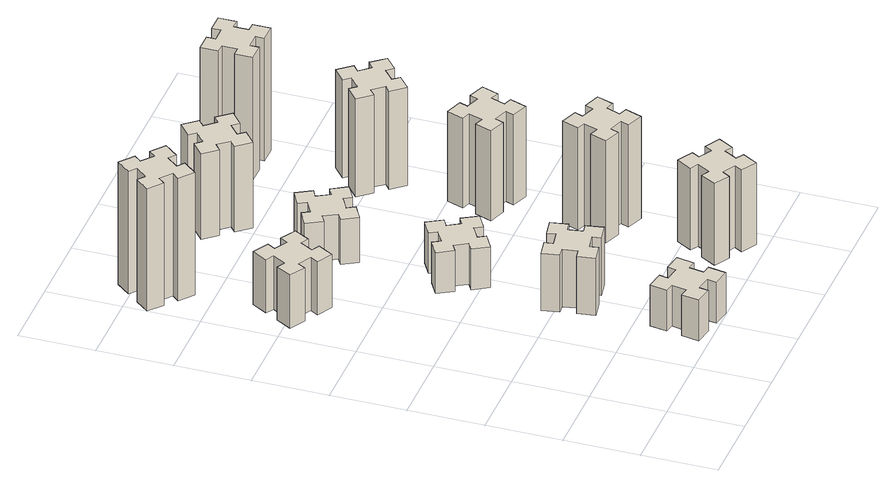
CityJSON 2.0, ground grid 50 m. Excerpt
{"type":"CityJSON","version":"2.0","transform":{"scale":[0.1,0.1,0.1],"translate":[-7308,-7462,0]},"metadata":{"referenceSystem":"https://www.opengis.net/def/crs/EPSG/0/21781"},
"CityObjects":{
"building1":{"type":"Building","attributes":{"class":"1000","function":"1000","usage":"1000","yearOfConstruction":2016,"roofType":"1000","measuredHeight":30,"storeysAboveGround":30,"storeysBelowGround":0},"geometry":[{"type":"Solid","lod":"1","boundaries":[[[[0,1,2,3,4,5,6,7,8,9,10,11,12,13,14,15,16,17,18,19]],[[17,16,20,21]],[[16,15,22,20]],[[15,14,23,22]],[[14,13,24,23]],[[13,12,25,24]],[[12,11,26,25]],[[11,10,27,26]],[[10,9,28,27]],[[9,8,29,28]],[[8,7,30,29]],[[7,6,31,30]],[[6,5,32,31]],[[5,4,33,32]],[[4,3,34,33]],[[3,2,35,34]],[[2,1,36,35]],[[1,0,37,36]],[[0,19,38,37]],[[19,18,39,38]],[[18,17,21,39]],[[24,25,26,27,28,29,30,31,32,33,34,35,36,37,38,39,21,20,22,23]]]]}]},
"building2":{"type":"Building","attributes":{"class":"1000","function":"1000","usage":"1000","yearOfConstruction":2016,"roofType":"1000","measuredHeight":39,"storeysAboveGround":30,"storeysBelowGround":0},"geometry":[{"type":"Solid","lod":"1","boundaries":[[[[40,41,42,43,44,45,46,47,48,49,50,51,52,53,54,55,56,57,58,59]],[[57,56,60,61]],[[56,55,62,60]],[[55,54,63,62]],[[54,53,64,63]],[[53,52,65,64]],[[52,51,66,65]],[[51,50,67,66]],[[50,49,68,67]],[[49,48,69,68]],[[48,47,70,69]],[[47,46,71,70]],[[46,45,72,71]],[[45,44,73,72]],[[44,43,74,73]],[[43,42,75,74]],[[42,41,76,75]],[[41,40,77,76]],[[40,59,78,77]],[[59,58,79,78]],[[58,57,61,79]],[[64,65,66,67,68,69,70,71,72,73,74,75,76,77,78,79,61,60,62,63]]]]}]},
"building3":{"type":"Building","attributes":{"class":"1000","function":"1000","usage":"1000","yearOfConstruction":2016,"roofType":"1000","measuredHeight":90,"storeysAboveGround":30,"storeysBelowGround":0},"geometry":[{"type":"Solid","lod":"1","boundaries":[[[[80,81,82,83,84,85,86,87,88,89,90,91,92,93,94,95,96,97,98,99]],[[97,96,100,101]],[[96,95,102,100]],[[95,94,103,102]],[[94,93,104,103]],[[93,92,105,104]],[[92,91,106,105]],[[91,90,107,106]],[[90,89,108,107]],[[89,88,109,108]],[[88,87,110,109]],[[87,86,111,110]],[[86,85,112,111]],[[85,84,113,112]],[[84,83,114,113]],[[83,82,115,114]],[[82,81,116,115]],[[81,80,117,116]],[[80,99,118,117]],[[99,98,119,118]],[[98,97,101,119]],[[104,105,106,107,108,109,110,111,112,113,114,115,116,117,118,119,101,100,102,103]]]]}]},
"building4":{"type":"Building","attributes":{"class":"1000","function":"1000","usage":"1000","yearOfConstruction":2016,"roofType":"1000","measuredHeight":42,"storeysAboveGround":30,"storeysBelowGround":0},"geometry":[{"type":"Solid","lod":"1","boundaries":[[[[120,121,122,123,124,125,126,127,128,129,130,131,132,133,134,135,136,137,138,139]],[[137,136,140,141]],[[136,135,142,140]],[[135,134,143,142]],[[134,133,144,143]],[[133,132,145,144]],[[132,131,146,145]],[[131,130,147,146]],[[130,129,148,147]],[[129,128,149,148]],[[128,127,150,149]],[[127,126,151,150]],[[126,125,152,151]],[[125,124,153,152]],[[124,123,154,153]],[[123,122,155,154]],[[122,121,156,155]],[[121,120,157,156]],[[120,139,158,157]],[[139,138,159,158]],[[138,137,141,159]],[[144,145,146,147,148,149,150,151,152,153,154,155,156,157,158,159,141,140,142,143]]]]}]},
"building5":{"type":"Building","attributes":{"class":"1000","function":"1000","usage":"1000","yearOfConstruction":2016,"roofType":"1000","measuredHeight":30,"storeysAboveGround":30,"storeysBelowGround":0},"geometry":[{"type":"Solid","lod":"1","boundaries":[[[[160,161,162,163,164,165,166,167,168,169,170,171,172,173,174,175,176,177,178,179]],[[177,176,180,181]],[[176,175,182,180]],[[175,174,183,182]],[[174,173,184,183]],[[173,172,185,184]],[[172,171,186,185]],[[171,170,187,186]],[[170,169,188,187]],[[169,168,189,188]],[[168,167,190,189]],[[167,166,191,190]],[[166,165,192,191]],[[165,164,193,192]],[[164,163,194,193]],[[163,162,195,194]],[[162,161,196,195]],[[161,160,197,196]],[[160,179,198,197]],[[179,178,199,198]],[[178,177,181,199]],[[184,185,186,187,188,189,190,191,192,193,194,195,196,197,198,199,181,180,182,183]]]]}]},
"building6":{"type":"Building","attributes":{"class":"1000","function":"1000","usage":"1000","yearOfConstruction":2016,"roofType":"1000","measuredHeight":33,"storeysAboveGround":30,"storeysBelowGround":0},"geometry":[{"type":"Solid","lod":"1","boundaries":[[[[200,201,202,203,204,205,206,207,208,209,210,211,212,213,214,215,216,217,218,219]],[[217,216,220,221]],[[216,215,222,220]],[[215,214,223,222]],[[214,213,224,223]],[[213,212,225,224]],[[212,211,226,225]],[[211,210,227,226]],[[210,209,228,227]],[[209,208,229,228]],[[208,207,230,229]],[[207,206,231,230]],[[206,205,232,231]],[[205,204,233,232]],[[204,203,234,233]],[[203,202,235,234]],[[202,201,236,235]],[[201,200,237,236]],[[200,219,238,237]],[[219,218,239,238]],[[218,217,221,239]],[[224,225,226,227,228,229,230,231,232,233,234,235,236,237,238,239,221,220,222,223]]]]}]},
"building7":{"type":"Building","attributes":{"class":"1000","function":"1000","usage":"1000","yearOfConstruction":2016,"roofType":"1000","measuredHeight":60,"storeysAboveGround":30,"storeysBelowGround":0},"geometry":[{"type":"Solid","lod":"1","boundaries":[[[[240,241,242,243,244,245,246,247,248,249,250,251,252,253,254,255,256,257,258,259]],[[257,256,260,261]],[[256,255,262,260]],[[255,254,263,262]],[[254,253,264,263]],[[253,252,265,264]],[[252,251,266,265]],[[251,250,267,266]],[[250,249,268,267]],[[249,248,269,268]],[[248,247,270,269]],[[247,246,271,270]],[[246,245,272,271]],[[245,244,273,272]],[[244,243,274,273]],[[243,242,275,274]],[[242,241,276,275]],[[241,240,277,276]],[[240,259,278,277]],[[259,258,279,278]],[[258,257,261,279]],[[264,265,266,267,268,269,270,271,272,273,274,275,276,277,278,279,261,260,262,263]]]]}]},
"building8":{"type":"Building","attributes":{"class":"1000","function":"1000","usage":"1000","yearOfConstruction":2016,"roofType":"1000","measuredHeight":63,"storeysAboveGround":30,"storeysBelowGround":0},"geometry":[{"type":"Solid","lod":"1","boundaries":[[[[280,281,282,283,284,285,286,287,288,289,290,291,292,293,294,295,296,297,298,299]],[[297,296,300,301]],[[296,295,302,300]],[[295,294,303,302]],[[294,293,304,303]],[[293,292,305,304]],[[292,291,306,305]],[[291,290,307,306]],[[290,289,308,307]],[[289,288,309,308]],[[288,287,310,309]],[[287,286,311,310]],[[286,285,312,311]],[[285,284,313,312]],[[284,283,314,313]],[[283,282,315,314]],[[282,281,316,315]],[[281,280,317,316]],[[280,299,318,317]],[[299,298,319,318]],[[298,297,301,319]],[[304,305,306,307,308,309,310,311,312,313,314,315,316,317,318,319,301,300,302,303]]]]}]},
"building9":{"type":"Building","attributes":{"class":"1000","function":"1000","usage":"1000","yearOfConstruction":2016,"roofType":"1000","measuredHeight":75,"storeysAboveGround":30,"storeysBelowGround":0},"geometry":[{"type":"Solid","lod":"1","boundaries":[[[[320,321,322,323,324,325,326,327,328,329,330,331,332,333,334,335,336,337,338,339]],[[337,336,340,341]],[[336,335,342,340]],[[335,334,343,342]],[[334,333,344,343]],[[333,332,345,344]],[[332,331,346,345]],[[331,330,347,346]],[[330,329,348,347]],[[329,328,349,348]],[[328,327,350,349]],[[327,326,351,350]],[[326,325,352,351]],[[325,324,353,352]],[[324,323,354,353]],[[323,322,355,354]],[[322,321,356,355]],[[321,320,357,356]],[[320,339,358,357]],[[339,338,359,358]],[[338,337,341,359]],[[344,345,346,347,348,349,350,351,352,353,354,355,356,357,358,359,341,340,342,343]]]]}]},
"building10":{"type":"Building","attributes":{"class":"1000","function":"1000","usage":"1000","yearOfConstruction":2016,"roofType":"1000","measuredHeight":66,"storeysAboveGround":30,"storeysBelowGround":0},"geometry":[{"type":"Solid","lod":"1","boundaries":[[[[360,361,362,363,364,365,366,367,368,369,370,371,372,373,374,375,376,377,378,379]],[[377,376,380,381]],[[376,375,382,380]],[[375,374,383,382]],[[374,373,384,383]],[[373,372,385,384]],[[372,371,386,385]],[[371,370,387,386]],[[370,369,388,387]],[[369,368,389,388]],[[368,367,390,389]],[[367,366,391,390]],[[366,365,392,391]],[[365,364,393,392]],[[364,363,394,393]],[[363,362,395,394]],[[362,361,396,395]],[[361,360,397,396]],[[360,379,398,397]],[[379,378,399,398]],[[378,377,381,399]],[[384,385,386,387,388,389,390,391,392,393,394,395,396,397,398,399,381,380,382,383]]]]}]},
"building11":{"type":"Building","attributes":{"class":"1000","function":"1000","usage":"1000","yearOfConstruction":2016,"roofType":"1000","measuredHeight":72,"storeysAboveGround":30,"storeysBelowGround":0},"geometry":[{"type":"Solid","lod":"1","boundaries":[[[[400,401,402,403,404,405,406,407,408,409,410,411,412,413,414,415,416,417,418,419]],[[417,416,420,421]],[[416,415,422,420]],[[415,414,423,422]],[[414,413,424,423]],[[413,412,425,424]],[[412,411,426,425]],[[411,410,427,426]],[[410,409,428,427]],[[409,408,429,428]],[[408,407,430,429]],[[407,406,431,430]],[[406,405,432,431]],[[405,404,433,432]],[[404,403,434,433]],[[403,402,435,434]],[[402,401,436,435]],[[401,400,437,436]],[[400,419,438,437]],[[419,418,439,438]],[[418,417,421,439]],[[424,425,426,427,428,429,430,431,432,433,434,435,436,437,438,439,421,420,422,423]]]]}]},
"building12":{"type":"Building","attributes":{"class":"1000","function":"1000","usage":"1000","yearOfConstruction":2016,"roofType":"1000","measuredHeight":90,"storeysAboveGround":30,"storeysBelowGround":0},"geometry":[{"type":"Solid","lod":"1","boundaries":[[[[440,441,442,443,444,445,446,447,448,449,450,451,452,453,454,455,456,457,458,459]],[[457,456,460,461]],[[456,455,462,460]],[[455,454,463,462]],[[454,453,464,463]],[[453,452,465,464]],[[452,451,466,465]],[[451,450,467,466]],[[450,449,468,467]],[[449,448,469,468]],[[448,447,470,469]],[[447,446,471,470]],[[446,445,472,471]],[[445,444,473,472]],[[444,443,474,473]],[[443,442,475,474]],[[442,441,476,475]],[[441,440,477,476]],[[440,459,478,477]],[[459,458,479,478]],[[458,457,461,479]],[[464,465,466,467,468,469,470,471,472,473,474,475,476,477,478,479,461,460,462,463]]]]}]}
},
"vertices":[
[886,274,0],[868,175,0],[809,186,0],[788,67,0],[907,47,0],[917,106,0],[1015,88,0],[1005,29,0],[1123,8,0],[1144,127,0],[1085,137,0],[1102,235,0],[1161,225,0],[1182,343,0],[1064,364,0],[1054,305,0],[955,322,0],[966,381,0],[847,402,0],[827,284,0],[955,322,300],[966,381,300],[1054,305,300],[1064,364,300],[1182,343,300],[1161,225,300],[1102,235,300],[1085,137,300],[1144,127,300],[1123,8,300],[1005,29,300],[1015,88,300],[917,106,300],[907,47,300],[788,67,300],[809,186,300],[868,175,300],[886,274,300],[827,284,300],[847,402,300],
[416,2427,0],[466,2514,0],[518,2484,0],[578,2588,0],[474,2648,0],[444,2596,0],[357,2646,0],[387,2698,0],[283,2758,0],[223,2654,0],[275,2624,0],[225,2537,0],[173,2567,0],[113,2463,0],[217,2403,0],[247,2455,0],[334,2405,0],[304,2353,0],[408,2293,0],[468,2397,0],[334,2405,390],[304,2353,390],[247,2455,390],[217,2403,390],[113,2463,390],[173,2567,390],[225,2537,390],[275,2624,390],[223,2654,390],[283,2758,390],[387,2698,390],[357,2646,390],[444,2596,390],[474,2648,390],[578,2588,390],[518,2484,390],[466,2514,390],[416,2427,390],[468,2397,390],[408,2293,390],
[136,3313,0],[213,3249,0],[174,3203,0],[266,3126,0],[343,3218,0],[297,3256,0],[362,3333,0],[408,3294,0],[485,3386,0],[393,3463,0],[354,3417,0],[278,3482,0],[316,3528,0],[224,3605,0],[147,3513,0],[193,3474,0],[129,3398,0],[83,3436,0],[6,3344,0],[98,3267,0],[129,3398,900],[83,3436,900],[193,3474,900],[147,3513,900],[224,3605,900],[316,3528,900],[278,3482,900],[354,3417,900],[393,3463,900],[485,3386,900],[408,3294,900],[362,3333,900],[297,3256,900],[343,3218,900],[266,3126,900],[174,3203,900],[213,3249,900],[136,3313,900],[98,3267,900],[6,3344,900],
[955,828,0],[1054,846,0],[1064,787,0],[1182,807,0],[1161,926,0],[1102,915,0],[1085,1014,0],[1144,1024,0],[1123,1142,0],[1005,1121,0],[1015,1062,0],[917,1045,0],[907,1104,0],[788,1083,0],[809,965,0],[868,975,0],[886,877,0],[827,867,0],[847,748,0],[966,769,0],[886,877,420],[827,867,420],[868,975,420],[809,965,420],[788,1083,420],[907,1104,420],[917,1045,420],[1015,1062,420],[1005,1121,420],[1123,1142,420],[1144,1024,420],[1085,1014,420],[1102,915,420],[1161,926,420],[1182,807,420],[1064,787,420],[1054,846,420],[955,828,420],[966,769,420],[847,748,420],
[865,1674,0],[915,1587,0],[863,1557,0],[923,1453,0],[1027,1513,0],[997,1565,0],[1084,1615,0],[1114,1563,0],[1218,1623,0],[1158,1727,0],[1106,1697,0],[1056,1784,0],[1108,1814,0],[1048,1918,0],[944,1858,0],[974,1806,0],[887,1756,0],[857,1808,0],[753,1748,0],[813,1644,0],[887,1756,300],[857,1808,300],[974,1806,300],[944,1858,300],[1048,1918,300],[1108,1814,300],[1056,1784,300],[1106,1697,300],[1158,1727,300],[1218,1623,300],[1114,1563,300],[1084,1615,300],[997,1565,300],[1027,1513,300],[923,1453,300],[863,1557,300],[915,1587,300],[865,1674,300],[813,1644,300],[753,1748,300],
[865,2514,0],[915,2427,0],[863,2397,0],[923,2293,0],[1027,2353,0],[997,2405,0],[1084,2455,0],[1114,2403,0],[1218,2463,0],[1158,2567,0],[1106,2537,0],[1056,2624,0],[1108,2654,0],[1048,2758,0],[944,2698,0],[974,2646,0],[887,2596,0],[857,2648,0],[753,2588,0],[813,2484,0],[887,2596,330],[857,2648,330],[974,2646,330],[944,2698,330],[1048,2758,330],[1108,2654,330],[1056,2624,330],[1106,2537,330],[1158,2567,330],[1218,2463,330],[1114,2403,330],[1084,2455,330],[997,2405,330],[1027,2353,330],[923,2293,330],[863,2397,330],[915,2427,330],[865,2514,330],[813,2484,330],[753,2588,330],
[1924,376,0],[1837,426,0],[1867,478,0],[1763,538,0],[1703,434,0],[1755,404,0],[1705,317,0],[1653,347,0],[1593,243,0],[1697,183,0],[1727,235,0],[1814,185,0],[1784,133,0],[1888,73,0],[1948,177,0],[1896,207,0],[1946,294,0],[1998,264,0],[2058,368,0],[1954,428,0],[1946,294,600],[1998,264,600],[1896,207,600],[1948,177,600],[1888,73,600],[1784,133,600],[1814,185,600],[1727,235,600],[1697,183,600],[1593,243,600],[1653,347,600],[1705,317,600],[1755,404,600],[1703,434,600],[1763,538,600],[1867,478,600],[1837,426,600],[1924,376,600],[1954,428,600],[2058,368,600],
[1202,3298,0],[1137,3374,0],[1183,3413,0],[1106,3505,0],[1014,3428,0],[1053,3382,0],[976,3317,0],[938,3363,0],[846,3286,0],[923,3194,0],[969,3233,0],[1033,3156,0],[987,3118,0],[1064,3026,0],[1156,3103,0],[1118,3149,0],[1194,3213,0],[1233,3167,0],[1325,3244,0],[1248,3336,0],[1194,3213,630],[1233,3167,630],[1118,3149,630],[1156,3103,630],[1064,3026,630],[987,3118,630],[1033,3156,630],[969,3233,630],[923,3194,630],[846,3286,630],[938,3363,630],[976,3317,630],[1053,3382,630],[1014,3428,630],[1106,3505,630],[1183,3413,630],[1137,3374,630],[1202,3298,630],[1248,3336,630],[1325,3244,630],
[1741,959,0],[1835,925,0],[1814,869,0],[1927,827,0],[1968,940,0],[1912,961,0],[1946,1055,0],[2002,1034,0],[2043,1147,0],[1930,1188,0],[1910,1132,0],[1816,1166,0],[1837,1222,0],[1724,1263,0],[1683,1150,0],[1739,1130,0],[1705,1036,0],[1649,1057,0],[1607,944,0],[1720,903,0],[1705,1036,750],[1649,1057,750],[1739,1130,750],[1683,1150,750],[1724,1263,750],[1837,1222,750],[1816,1166,750],[1910,1132,750],[1930,1188,750],[2043,1147,750],[2002,1034,750],[1946,1055,750],[1912,961,750],[1968,940,750],[1927,827,750],[1814,869,750],[1835,925,750],[1741,959,750],[1720,903,750],[1607,944,750],
[1910,1872,0],[1816,1906,0],[1837,1962,0],[1724,2003,0],[1683,1890,0],[1739,1870,0],[1705,1776,0],[1649,1797,0],[1607,1684,0],[1720,1643,0],[1741,1699,0],[1835,1665,0],[1814,1609,0],[1927,1567,0],[1968,1680,0],[1912,1701,0],[1946,1795,0],[2002,1774,0],[2043,1887,0],[1930,1928,0],[1946,1795,660],[2002,1774,660],[1912,1701,660],[1968,1680,660],[1927,1567,660],[1814,1609,660],[1835,1665,660],[1741,1699,660],[1720,1643,660],[1607,1684,660],[1649,1797,660],[1705,1776,660],[1739,1870,660],[1683,1890,660],[1724,2003,660],[1837,1962,660],[1816,1906,660],[1910,1872,660],[1930,1928,660],[2043,1887,660],
[1709,2493,0],[1773,2416,0],[1727,2378,0],[1804,2286,0],[1896,2363,0],[1858,2409,0],[1934,2473,0],[1973,2427,0],[2065,2504,0],[1988,2596,0],[1942,2558,0],[1877,2634,0],[1923,2673,0],[1846,2765,0],[1754,2688,0],[1793,2642,0],[1716,2577,0],[1678,2623,0],[1586,2546,0],[1663,2454,0],[1716,2577,720],[1678,2623,720],[1793,2642,720],[1754,2688,720],[1846,2765,720],[1923,2673,720],[1877,2634,720],[1942,2558,720],[1988,2596,720],[2065,2504,720],[1973,2427,720],[1934,2473,720],[1858,2409,720],[1896,2363,720],[1804,2286,720],[1727,2378,720],[1773,2416,720],[1709,2493,720],[1663,2454,720],[1586,2546,720],
[1675,3255,0],[1775,3255,0],[1775,3195,0],[1895,3195,0],[1895,3315,0],[1835,3315,0],[1835,3415,0],[1895,3415,0],[1895,3535,0],[1775,3535,0],[1775,3475,0],[1675,3475,0],[1675,3535,0],[1555,3535,0],[1555,3415,0],[1615,3415,0],[1615,3315,0],[1555,3315,0],[1555,3195,0],[1675,3195,0],[1615,3315,900],[1555,3315,900],[1615,3415,900],[1555,3415,900],[1555,3535,900],[1675,3535,900],[1675,3475,900],[1775,3475,900],[1775,3535,900],[1895,3535,900],[1895,3415,900],[1835,3415,900],[1835,3315,900],[1895,3315,900],[1895,3195,900],[1775,3195,900],[1775,3255,900],[1675,3255,900],[1675,3195,900],[1555,3195,900]
]}
